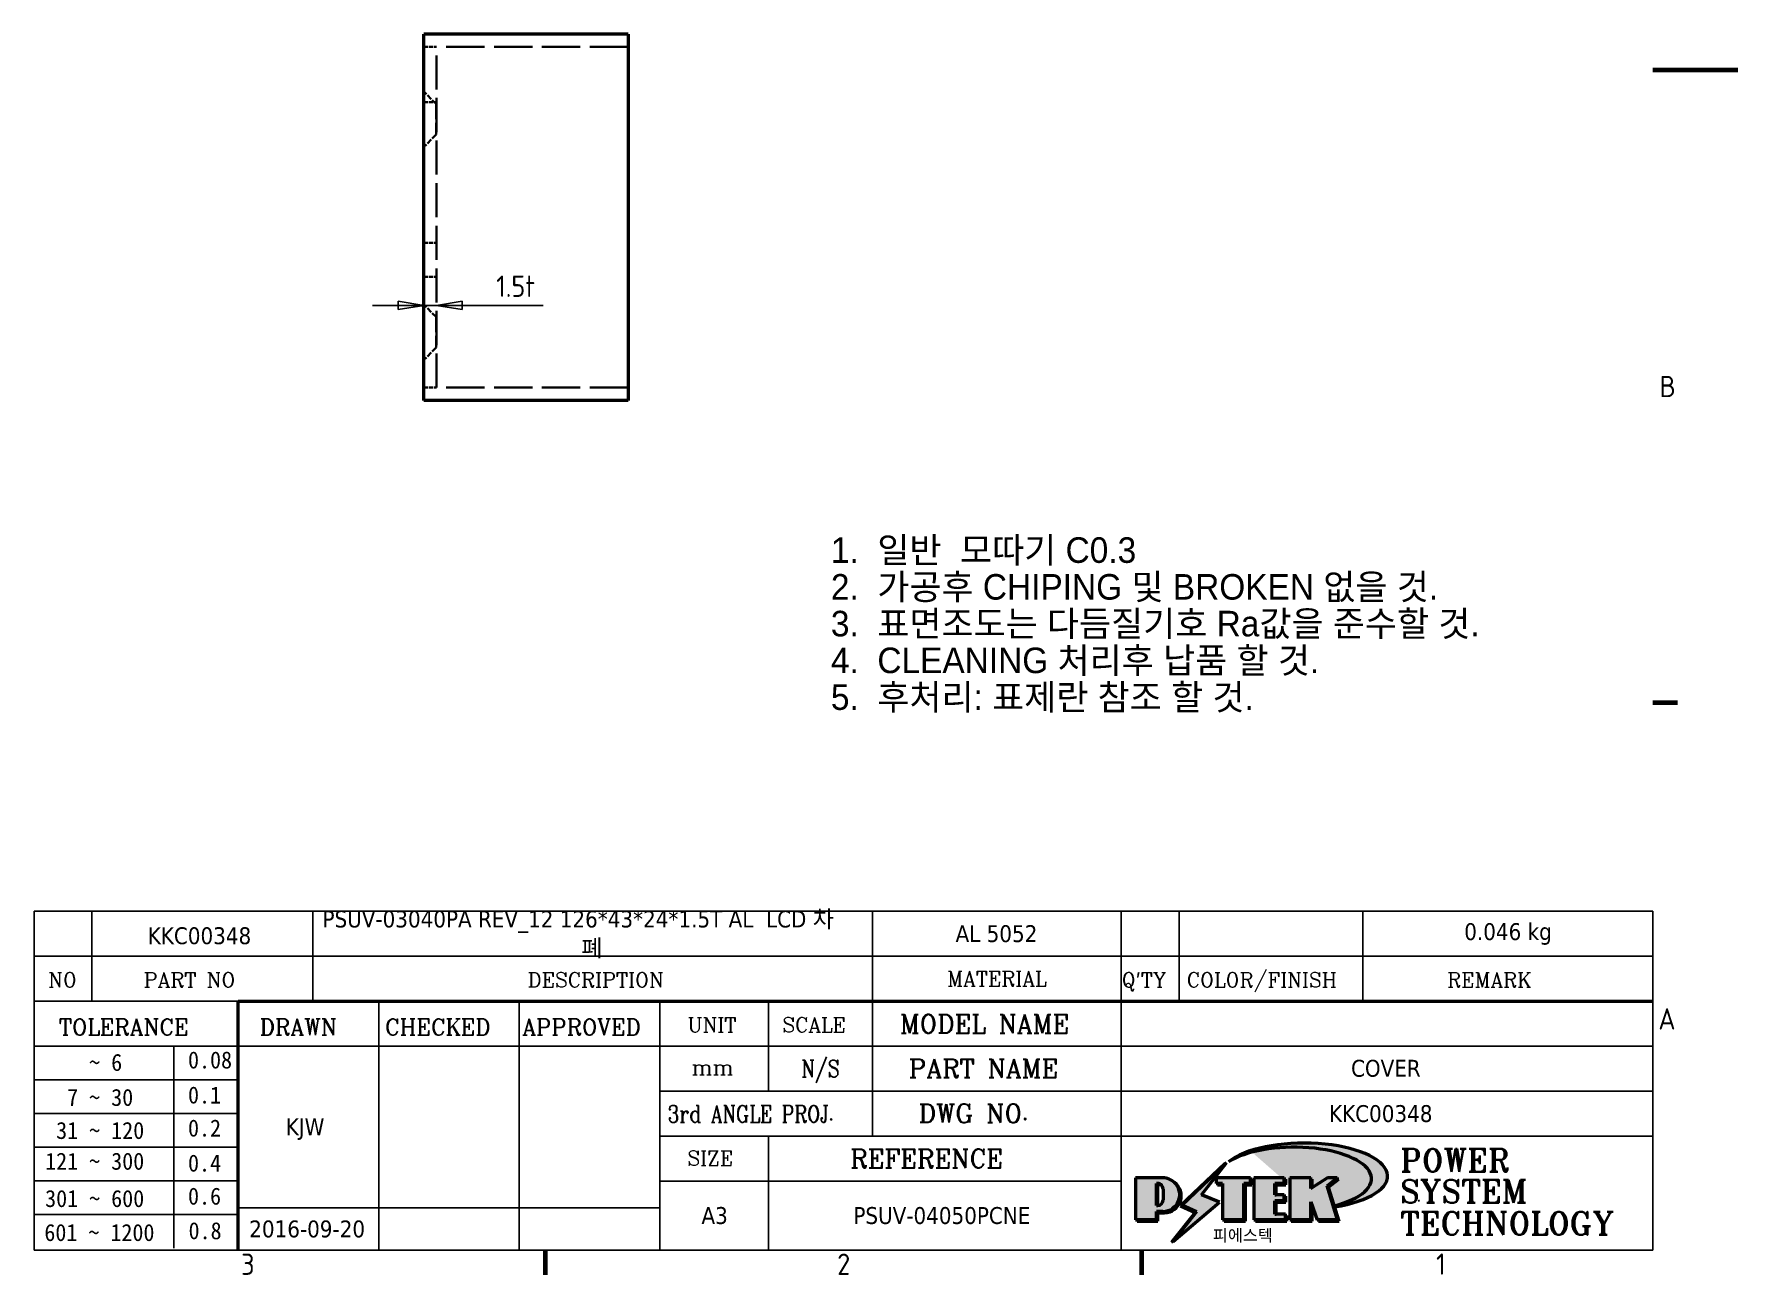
# Model space of a CAD drawing. Header units: millimetres. Extents: x 0 to 420, y 0 to 297.
# Drawn here: x 220 to 420, y 7.1 to 152.7 of the extents above; entities that cross this region are included whole.
import ezdxf
from ezdxf.enums import TextEntityAlignment as Align

# ---------------------------------------------------------------- set-up
doc = ezdxf.new("R2010")
doc.units = ezdxf.units.MM
doc.linetypes.add('DASHED', pattern=[0.2067, 0.1654, -0.0413])
doc.layers.get('0').update_dxf_attribs({"lineweight": 25})
for name, color, linetype, lineweight in [('가려진 것(ISO)', 5, 'DASHED', 35), ('가시적인 것(ISO)', 7, 'Continuous', 50), ('경계(ISO)', 7, 'Continuous', 70), ('기호(ISO)', 7, 'Continuous', 25), ('제목(ISO)', 5, 'Continuous', 50), ('치수(ISO)', 7, 'Continuous', 25), ('해치(ISO)', 1, 'Continuous', 18)]:
    doc.layers.add(name, color=color, linetype=linetype, lineweight=lineweight)
doc.styles.add('HAN_291', font='')
doc.styles.add('HAN_370', font='', dxfattribs={"width": 2})
doc.styles.add('ISO Proportional', font='arial.ttf')
doc.styles.add('ISO ProportionalPSTEK', font='isocp.shx')
doc.styles.add('RC_284', font='ROMANC.shx')
doc.styles.add('RC_287', font='ROMANC.shx')
doc.styles.add('RC_292', font='ROMANC.shx')
doc.styles.add('ROMANT_294', font='romant.shx')
doc.styles.add('텍스트 스타일333', font='ROMANC.shx', dxfattribs={"width": 0.800000011920929})
doc.styles.add('텍스트 스타일359', font='tahoma.ttf')
doc.styles.get('HAN_291').set_extended_font_data('GulimChe')
doc.styles.get('HAN_370').set_extended_font_data('GulimChe')
doc.dimstyles.new('PSTEK', dxfattribs={"dimtxt": 2.5, "dimasz": 3, "dimexe": 1, "dimexo": 1, "dimgap": 1, "dimtad": 1, "dimrnd": 1e-08, "dimdsep": 46, "dimtxsty": 'ISO ProportionalPSTEK', "dimblk": 'Filled-1', "dimcen": 0.09, "dimdle": 10, "dimclrd": 3, "dimclre": 3, "dimclrt": 1, "dimadec": 1, "dimazin": 2, "dimtfac": 1, "dimtdec": 3, "dimtmove": 0, "dimatfit": 3, "dimfxl": 0, "dimtolj": 1, "dimlwd": -1, "dimlwe": -1, "dimarcsym": 0})

# ---------------------------------------------------------------- blocks, each defined once
blk = doc.blocks.new('경계 Default Border')
at = {"layer": '경계(ISO)'}
for p, q in [((410, 74.25000190734863), (412.9000091552734, 74.25000190734863)), ((280, 10), (280, 7.099999785423279)), ((350, 10), (350, 7.099999785423279))]:
    blk.add_line(p, q, dxfattribs=at)
at = {"layer": '경계(ISO)', "flags": 128}
blk.add_lwpolyline([(420, 148.5000038146973), (410, 148.5000038146973)], dxfattribs=at)
at = {"layer": '경계(ISO)', "color": 1, "char_height": 2.5, "attachment_point": 7, "style": 'ISO ProportionalPSTEK'}
for s, insert in [('B', (410.7985584424105, 110.1011620978825)), ('A', (410.6620006707217, 35.86904052447062)), ('3', (244.3071163449251, 7.076162097882479)), ('2', (314.2731162578849, 7.076162097882479)), ('1', (384.5717217553045, 7.1))]:
    blk.add_mtext(s, dxfattribs=dict(at, insert=insert))
blk = doc.blocks.new('제목 블록 PSTEK')
for color, points in [(5, [(321.6183518841322, 17.4193704504104), (319.5281351041078, 18.24969419629727), (322.4505835294948, 22.02344462252142), (317.2195697678507, 17.0593801673321), (318.9235935156908, 16.2694494742633), (316.1741874603099, 12.79820726128571)]), (252, [(317.2195697678507, 17.0593801673321), (322.0326348870767, 21.62682475217465), (322.2781991042243, 21.94392121864296), (317.0471853425802, 16.97985676345368), (318.7512090904202, 16.1899260703855), (316.0018030350395, 12.71868385740789), (316.3356552234328, 13.00206718743325), (318.9235935156908, 16.2694494742633)]), (1, [(324.4839107253602, 19.60711530335299), (325.2419748254881, 19.60711530335299), (325.2419748254881, 20.25857663940324), (321.2266040451076, 20.25857663940324), (321.2266040451076, 19.60711530335299), (321.9846681452406, 19.60711530335299), (321.9846681452406, 15.3430047401139), (324.4839107253602, 15.3430047401139)]), (252, [(324.6615819988275, 19.45905590879572), (325.4196460989604, 19.45905590879572), (325.4196460989604, 20.11051724484596), (325.2419748254881, 20.11051724484596), (325.2419748254881, 19.60711530335299), (324.4839107253602, 19.60711530335299), (324.4839107253602, 15.3430047401139), (322.1623394187076, 15.3430047401139), (322.1623394187076, 15.19494534555726), (324.6615819988275, 15.19494534555726)]), (1, [(329.2277337269622, 20.25857663940324), (325.65654113025, 20.25857663940324), (325.65654113025, 15.3430047401139), (329.3580259941756, 15.3430047401139), (329.3580259941756, 15.9944660761648), (328.1137701654877, 15.9944660761648), (328.1137701654877, 17.56360607323003), (329.2277337269622, 17.56360607323003), (329.2277337269622, 18.25543873810179), (328.1137701654877, 18.25543873810179), (328.1137701654877, 19.60711530335299), (329.2277337269622, 19.60711530335299)]), (252, [(328.2914414389548, 19.45905590879572), (329.4054050004294, 19.45905590879572), (329.4054050004294, 20.11051724484596), (329.2277337269622, 20.11051724484596), (329.2277337269622, 19.60711530335299), (328.1137701654877, 19.60711530335299), (328.1137701654877, 18.25543873810179), (328.2914414389548, 18.25543873810179)]), (1, [(332.3312149849806, 20.25857663940324), (329.8592894925411, 20.25857663940324), (329.8592894925411, 15.3430047401139), (332.3312149849806, 15.3430047401139), (332.3312149849806, 17.4318630164523), (333.0701931098801, 15.3430047401139), (335.4855464857051, 15.3430047401139), (334.2514536401189, 19.30614745124769), (335.4379594596742, 20.25857663940324), (334.3071782107978, 20.25857663940324), (332.3312149849806, 18.99741471888304)]), (252, [(332.5088862584528, 20.1105172448466), (332.3312149849806, 20.1105172448466), (332.3312149849806, 18.99741471888368), (332.5088862584528, 19.11081371413894)]), (252, [(335.6156307331414, 20.11051724484596), (335.2535118015555, 20.11051724484596), (334.2514536401189, 19.30614745124769), (335.4855464857051, 15.3430047401139), (333.1954852176545, 15.3430047401139), (333.2478643833523, 15.19494534555726), (335.6632177591723, 15.19494534555726), (334.4291249135862, 19.15808805669106)]), (252, [(321.9846681452406, 19.60711530335299), (321.4042753185749, 19.60711530335299), (321.4042753185749, 19.45905590879572), (321.9846681452406, 19.45905590879572)]), (252, [(328.2914414389548, 17.41554667867274), (329.4054050004294, 17.41554667867274), (329.4054050004294, 18.10737934354514), (329.2277337269622, 18.10737934354514), (329.2277337269622, 17.56360607323003), (328.1137701654877, 17.56360607323003), (328.1137701654877, 15.9944660761648), (328.2914414389548, 15.9944660761648)]), (252, [(332.5088862584528, 16.92964231796647), (332.3312149849806, 17.43186301645164), (332.3312149849806, 15.3430047401139), (330.0369607660135, 15.3430047401139), (330.0369607660135, 15.19494534555726), (332.5088862584528, 15.19494534555726)]), (252, [(329.5356972676428, 15.8464066816075), (329.3580259941756, 15.8464066816075), (329.3580259941756, 15.3430047401139), (325.8342124037171, 15.3430047401139), (325.8342124037171, 15.19494534555726), (329.5356972676428, 15.19494534555726)])]:
    blk.add_hatch(color=color).paths.add_polyline_path(points)
h = blk.add_hatch(color=1)
edge = h.paths.add_edge_path(flags=0)
edge.add_line((314.2242174273352, 19.60711530335299), (314.2242174273352, 17.00126995915134))
edge.add_line((314.2242174273352, 17.00126995915134), (314.3485873187598, 17.00126995915134))
edge.add_arc((314.3485873187598, 17.6527312952023), 0.6514613360509371, 270, 360)
edge.add_line((315.0000486548106, 17.6527312952023), (315.0000486548106, 18.95565396730211))
edge.add_arc((314.3485873187598, 18.95565396730212), 0.6514613360508712, 0, 90)
edge.add_line((314.3485873187598, 19.60711530335299), (314.2242174273352, 19.60711530335299))
edge = h.paths.add_edge_path()
edge.add_arc((314.9847713324306, 18.28938669179658), 1.969189947606664, 269.9999999999959, 450)
edge.add_line((314.9847713324306, 20.25857663940318), (311.7664314776902, 20.25857663940324))
edge.add_line((311.7664314776902, 20.25857663940324), (311.7664314776902, 15.3430047401139))
edge.add_line((311.7664314776902, 15.3430047401139), (314.2242174273352, 15.3430047401139))
edge.add_line((314.2242174273352, 15.3430047401139), (314.2242174273352, 16.32019674418991))
edge.add_line((314.2242174273352, 16.32019674418991), (314.9847713324307, 16.32019674418991))
h = blk.add_hatch(color=252)
edge = h.paths.add_edge_path()
edge.add_arc((314.9847713324309, 18.28938669179657), 1.969189947606666, 270, 406.8278729790604)
edge.add_arc((315.1624426058984, 18.1413272972396), 1.969189947606962, -90, 53.560984836317004, ccw=False)
edge.add_line((315.1624426058984, 16.17213734963263), (314.4018887008024, 16.17213734963263))
edge.add_line((314.4018887008024, 16.17213734963263), (314.4018887008024, 15.19494534555726))
edge.add_line((314.4018887008024, 15.19494534555726), (311.9441027511573, 15.19494534555726))
edge.add_line((311.9441027511573, 15.19494534555726), (311.9441027511573, 15.3430047401139))
edge.add_line((311.9441027511573, 15.3430047401139), (314.2242174273352, 15.3430047401139))
edge.add_line((314.2242174273352, 15.3430047401139), (314.2242174273352, 16.32019674418991))
edge.add_line((314.2242174273352, 16.32019674418991), (314.9847713324309, 16.32019674418991))
h = blk.add_hatch(color=252)
edge = h.paths.add_edge_path()
edge.add_line((314.4018887008024, 19.45905590879572), (314.5262585922315, 19.45905590879572))
edge.add_arc((314.5262585922314, 18.80759457274939), 0.6514613360463194, 60.4189348879147, 90.00000000000318, ccw=False)
edge.add_arc((314.3485873187602, 18.95565396730057), 0.6514613360524251, 39.96992292766206, 90.00000000009999)
edge.add_line((314.3485873187591, 19.60711530335307), (314.2242174273352, 19.60711530335298))
edge.add_line((314.2242174273352, 19.60711530335299), (314.2242174273352, 17.00126995915134))
edge.add_line((314.2242174273352, 17.00126995915134), (314.3485873187591, 17.00126995915134))
edge.add_arc((314.3485873187568, 17.652731295233), 0.6514613360816299, 270.0000000002, 274.6930825552478)
edge.add_line((314.4018887008024, 17.0034541317032), (314.4018887008024, 19.45905590879572))
at = {"layer": '해치(ISO)'}
h = blk.add_hatch(color=140, dxfattribs=at)
edge = h.paths.add_edge_path()
edge.add_ellipse((330.3660919371412, 20.15576403068321), major_axis=(9.100907360794343, 0), ratio=0.4069904968023172, start_angle=301.3098473703837, end_angle=507.7436900681698)
edge.add_ellipse((331.5340919371412, 20.4634168429492), major_axis=(-9.82350664112931, 0), ratio=0.3942600559756514, start_angle=111.51207141178469, end_angle=334.47025347086895, ccw=False)
edge.add_line((335.1363447531188, 16.8601935978785), (335.0955236905705, 16.99119398620872))
at = {"color": 180}
for p, q in [((182.475792979055, 11.79100474011392), (182.4757929790549, 51.56524660363496)), ((182.4757929790549, 51.56524660363496), (372.4757929537551, 51.56524660363496)), ((189.2651435055721, 51.56524660363496), (189.2651435055722, 41.00524660363494)), ((215.2152739891528, 41.00524660363494), (215.2152739891528, 51.56524660363496)), ((280.8758854511282, 51.56524660363496), (280.8758854511282, 41.00524660363494)), ((310.0881549537552, 51.56524660363496), (310.0881549537553, 41.00524660363494)), ((316.9044520275131, 51.56524660363496), (316.9044520275127, 41.00524660363494)), ((338.4566026226726, 51.56524660363496), (338.4566026226727, 41.00524660363494)), ((372.4757929537551, 51.56524660363496), (372.4757929537551, 11.79100474011389)), ((182.475792979055, 46.2852466036349), (372.4757929537551, 46.28524660363492)), ((182.475792979055, 41.00524660363493), (206.451475290024, 41.00524660363493)), ((222.9401812389276, 11.79100474011392), (222.9401812389276, 41.00524660363494)), ((239.4288871878316, 11.79100474011392), (239.4288871878316, 41.00524660363494)), ((255.9175931367356, 11.79100474011392), (255.9175931367356, 41.00524660363494)), ((268.6918866058747, 41.00524660363494), (268.6918866058747, 30.44524660363498)), ((280.8758854511282, 41.00524660363494), (280.8758854511282, 25.16524660363502)), ((310.088154953755, 41.00524660363494), (310.088154953755, 11.79100474011392)), ((182.475792979055, 35.72524660363497), (206.451475290024, 35.72524660363497)), ((198.8621818849491, 12.02524660363491), (198.8621818849491, 35.72524660363497)), ((206.451475290024, 35.72524660363497), (372.4757929537551, 35.72524660363497)), ((182.475792979055, 31.77524660363492), (206.451475290024, 31.77524660363492)), ((255.917593136736, 30.44524660363498), (372.4757929537552, 30.44524660363501)), ((182.475792979055, 27.82524660363487), (206.451475290024, 27.82524660363487)), ((255.9175931367359, 25.16524660363502), (372.4757929537552, 25.165246603635)), ((268.6918866058744, 25.16524660363502), (268.6918866058744, 11.79100474011392)), ((182.475792979055, 23.87524660363505), (206.451475290024, 23.87524660363505)), ((182.475792979055, 19.92524660363478), (206.451475290024, 19.92524660363478)), ((255.9175931367359, 19.88524660363481), (310.0881549537553, 19.88524660363481)), ((206.451475290024, 16.74100474011396), (255.9175931367359, 16.74100474011396)), ((182.475792979055, 15.97524660363496), (206.451475290024, 15.97524660363496)), ((182.475792979055, 11.79100474011392), (372.4757929537551, 11.79100474011389))]:
    blk.add_line(p, q, dxfattribs=at)
at = {"color": 7, "linetype": 'Continuous', "lineweight": 25}
blk.add_line((182.4771903250938, 46.27967054998719), (231.7273669611342, 46.27967054998717), dxfattribs=at)
at = {"color": 7, "lineweight": 50}
for p, q in [((206.4514752900237, 11.79100474011392), (206.4514752900237, 41.00524660363494)), ((206.451475290024, 41.00524660363494), (372.4757929537551, 41.00524660363496))]:
    blk.add_line(p, q, dxfattribs=at)
at = {"color": 7}
for p, q in [((322.4505835294948, 22.02344462252142), (317.2195697678507, 17.0593801673321)), ((319.5281351041078, 18.24969419629727), (322.4505835294948, 22.02344462252142)), ((311.7664314776902, 20.25900474011391), (311.7664314776902, 15.34300474011391)), ((314.9847713324309, 20.25857663940324), (311.7664314776902, 20.25857663940324)), ((314.9847713324309, 20.25857663940324), (311.7664314776902, 20.25857663940324)), ((311.7664314776902, 20.25857663940324), (311.7664314776902, 15.3430047401139)), ((322.2781991042243, 21.94392121864296), (317.0471853425802, 16.97985676345368)), ((317.2195697678507, 17.0593801673321), (322.0326348870767, 21.62682475217465)), ((325.2419748254881, 20.25857663940324), (321.2266040451076, 20.25857663940324)), ((321.2266040451076, 20.25857663940324), (321.2266040451076, 19.60711530335299)), ((325.2419748254881, 20.25857663940324), (321.2266040451076, 20.25857663940324)), ((321.2266040451076, 20.25857663940324), (321.2266040451076, 19.60711530335299)), ((322.0326348870767, 21.62682475217465), (322.2781991042243, 21.94392121864296)), ((325.2419748254881, 19.60711530335299), (325.2419748254881, 20.25857663940324)), ((325.2419748254881, 19.60711530335299), (325.2419748254881, 20.25857663940324)), ((325.4196460989604, 20.11051724484596), (325.2419748254881, 20.11051724484596)), ((325.2419748254881, 20.11051724484596), (325.2419748254881, 19.60711530335299)), ((325.4196460989604, 19.45905590879572), (325.4196460989604, 20.11051724484596)), ((329.2277337269622, 20.25857663940324), (325.65654113025, 20.25857663940324)), ((325.65654113025, 20.25857663940324), (325.65654113025, 15.3430047401139)), ((325.65654113025, 20.25857663940324), (325.65654113025, 15.3430047401139)), ((329.2277337269622, 20.25857663940324), (325.65654113025, 20.25857663940324)), ((329.2277337269622, 19.60711530335299), (329.2277337269622, 20.25857663940324)), ((329.2277337269622, 19.60711530335299), (329.2277337269622, 20.25857663940324)), ((329.4054050004294, 20.11051724484596), (329.2277337269622, 20.11051724484596)), ((329.2277337269622, 20.11051724484596), (329.2277337269622, 19.60711530335299)), ((329.4054050004294, 19.45905590879572), (329.4054050004294, 20.11051724484596)), ((332.3312149849806, 20.25857663940324), (329.8592894925411, 20.25857663940324)), ((329.8592894925411, 20.25857663940324), (329.8592894925411, 15.3430047401139)), ((329.8592894925411, 20.25857663940324), (329.8592894925411, 15.3430047401139)), ((332.3312149849806, 20.25857663940324), (329.8592894925411, 20.25857663940324)), ((334.3071782107978, 20.25857663940324), (332.3312149849806, 18.99741471888304)), ((332.3312149849806, 18.99741471888304), (332.3312149849806, 20.25857663940324)), ((334.3071782107978, 20.25857663940324), (332.3312149849806, 18.99741471888304)), ((332.3312149849806, 18.99741471888304), (332.3312149849806, 20.25857663940324)), ((332.5088862584528, 20.1105172448466), (332.3312149849806, 20.1105172448466)), ((332.3312149849806, 20.1105172448466), (332.3312149849806, 18.99741471888368)), ((332.5088862584528, 19.11081371413894), (332.5088862584528, 20.1105172448466)), ((334.2514536401189, 19.30614745124769), (335.4379594596742, 20.25857663940324)), ((334.2514536401189, 19.30614745124769), (335.4379594596742, 20.25857663940324)), ((335.2535118015555, 20.11051724484596), (334.2514536401189, 19.30614745124769)), ((335.4379594596742, 20.25857663940324), (334.3071782107978, 20.25857663940324)), ((335.4379594596742, 20.25857663940324), (334.3071782107978, 20.25857663940324)), ((334.4291249135862, 19.15808805669104), (335.6156307331414, 20.11051724484596)), ((335.6156307331414, 20.11051724484596), (335.2535118015555, 20.11051724484596)), ((314.2242174273352, 17.00126995915134), (314.2242174273352, 19.60711530335299)), ((314.2242174273352, 19.60711530335299), (314.3485873187591, 19.60711530335299)), ((314.3485873187591, 19.60711530335299), (314.2242174273352, 19.60711530335299)), ((314.2242174273352, 19.60711530335299), (314.2242174273352, 17.00126995915134)), ((314.2242174273352, 17.00126995915134), (314.2242174273352, 19.60711530335299)), ((314.2242174273352, 19.60711530335299), (314.3485873187591, 19.60711530335299)), ((314.4018887008024, 19.45905590879572), (314.5262585922314, 19.45905590879572)), ((314.4018887008024, 17.0034541317032), (314.4018887008024, 19.45905590879572)), ((315.0000486548106, 18.95565396730275), (315.0000486548106, 17.65273129520161)), ((315.0000486548106, 18.95565396730275), (315.0000486548106, 17.65273129520161)), ((321.6183518841322, 17.4193704504104), (319.5281351041078, 18.24969419629727)), ((321.2266040451076, 19.60711530335299), (321.9846681452406, 19.60711530335299)), ((321.2266040451076, 19.60711530335299), (321.9846681452406, 19.60711530335299)), ((321.4042753185749, 19.60711530335299), (321.4042753185749, 19.45905590879572)), ((321.9846681452406, 19.60711530335299), (321.4042753185749, 19.60711530335299)), ((321.4042753185749, 19.45905590879572), (321.9846681452406, 19.45905590879572)), ((321.9846681452406, 19.60711530335299), (321.9846681452406, 15.3430047401139)), ((321.9846681452406, 19.45905590879572), (321.9846681452406, 19.60711530335299)), ((321.9846681452406, 19.60711530335299), (321.9846681452406, 15.3430047401139)), ((324.4839107253602, 19.60711530335299), (325.2419748254881, 19.60711530335299)), ((324.4839107253602, 15.3430047401139), (324.4839107253602, 19.60711530335299)), ((325.2419748254881, 19.60711530335299), (324.4839107253602, 19.60711530335299)), ((324.4839107253602, 19.60711530335299), (324.4839107253602, 15.3430047401139)), ((324.4839107253602, 19.60711530335299), (325.2419748254881, 19.60711530335299)), ((324.4839107253602, 15.3430047401139), (324.4839107253602, 19.60711530335299)), ((324.6615819988275, 19.45905590879572), (325.4196460989604, 19.45905590879572)), ((324.6615819988275, 15.19494534555726), (324.6615819988275, 19.45905590879572)), ((328.1137701654877, 18.25543873810179), (328.1137701654877, 19.60711530335299)), ((328.1137701654877, 19.60711530335299), (329.2277337269622, 19.60711530335299)), ((329.2277337269622, 19.60711530335299), (328.1137701654877, 19.60711530335299)), ((328.1137701654877, 19.60711530335299), (328.1137701654877, 18.25543873810179)), ((328.1137701654877, 18.25543873810179), (328.1137701654877, 19.60711530335299)), ((328.1137701654877, 19.60711530335299), (329.2277337269622, 19.60711530335299)), ((329.2277337269622, 18.25543873810179), (328.1137701654877, 18.25543873810179)), ((328.1137701654877, 18.25543873810179), (328.2914414389548, 18.25543873810179)), ((329.2277337269622, 18.25543873810179), (328.1137701654877, 18.25543873810179)), ((328.2914414389548, 18.25543873810179), (328.2914414389548, 19.45905590879572)), ((328.2914414389548, 19.45905590879572), (329.4054050004294, 19.45905590879572)), ((329.2277337269622, 17.56360607323003), (329.2277337269622, 18.25543873810179)), ((329.2277337269622, 17.56360607323003), (329.2277337269622, 18.25543873810179)), ((329.4054050004294, 18.10737934354514), (329.2277337269622, 18.10737934354514)), ((329.2277337269622, 18.10737934354514), (329.2277337269622, 17.56360607323003)), ((329.4054050004294, 17.41554667867274), (329.4054050004294, 18.10737934354514)), ((332.3312149849806, 18.99741471888368), (332.5088862584528, 19.11081371413894)), ((335.4855464857051, 15.3430047401139), (334.2514536401189, 19.30614745124769)), ((334.2514536401189, 19.30614745124769), (335.4855464857051, 15.3430047401139)), ((335.4855464857051, 15.3430047401139), (334.2514536401189, 19.30614745124769)), ((335.6632177591723, 15.19494534555726), (334.4291249135862, 19.15808805669104)), ((314.3485873187591, 17.00126995915134), (314.2242174273352, 17.00126995915134)), ((314.2242174273352, 17.00126995915134), (314.3485873187591, 17.00126995915134)), ((314.3485873187591, 17.00126995915134), (314.2242174273352, 17.00126995915134)), ((314.2242174273352, 16.32019674418991), (314.9847713324309, 16.32019674418991)), ((314.2242174273352, 15.3430047401139), (314.2242174273352, 16.32019674418991)), ((314.9847713324309, 16.32019674418991), (314.2242174273352, 16.32019674418991)), ((314.2242174273352, 16.32019674418991), (314.2242174273352, 15.3430047401139)), ((314.2242174273352, 16.32019674418991), (314.9847713324309, 16.32019674418991)), ((314.2242174273352, 15.3430047401139), (314.2242174273352, 16.32019674418991)), ((314.4018887008024, 16.17213734963263), (315.162442605898, 16.17213734963263)), ((314.4018887008024, 15.19494534555726), (314.4018887008024, 16.17213734963263)), ((318.7512090904202, 16.1899260703855), (316.0018030350395, 12.71868385740789)), ((316.1741874603099, 12.79820726128571), (321.6183518841322, 17.4193704504104)), ((318.9235935156908, 16.2694494742633), (316.1741874603099, 12.79820726128571)), ((316.3356552234328, 13.00206718743325), (318.9235935156908, 16.2694494742633)), ((317.0471853425802, 16.97985676345368), (318.7512090904202, 16.1899260703855)), ((318.9235935156908, 16.2694494742633), (317.2195697678507, 17.0593801673321)), ((317.2195697678507, 17.0593801673321), (318.9235935156908, 16.2694494742633)), ((328.1137701654877, 17.56360607323003), (329.2277337269622, 17.56360607323003)), ((328.1137701654877, 15.9944660761648), (328.1137701654877, 17.56360607323003)), ((329.2277337269622, 17.56360607323003), (328.1137701654877, 17.56360607323003)), ((328.1137701654877, 17.56360607323003), (328.1137701654877, 15.9944660761648)), ((328.1137701654877, 17.56360607323003), (329.2277337269622, 17.56360607323003)), ((328.1137701654877, 15.9944660761648), (328.1137701654877, 17.56360607323003)), ((328.2914414389548, 15.9944660761648), (328.2914414389548, 17.41554667867274)), ((328.2914414389548, 17.41554667867274), (329.4054050004294, 17.41554667867274)), ((332.3312149849806, 17.4318630164523), (333.0701931098801, 15.3430047401139)), ((332.3312149849806, 15.3430047401139), (332.3312149849806, 17.4318630164523)), ((332.5088862584528, 16.92964231796647), (332.3312149849806, 17.43186301645164)), ((332.3312149849806, 17.43186301645164), (332.3312149849806, 15.3430047401139)), ((332.3312149849806, 17.4318630164523), (333.0701931098801, 15.3430047401139)), ((332.3312149849806, 15.3430047401139), (332.3312149849806, 17.4318630164523)), ((332.5088862584528, 15.19494534555726), (332.5088862584528, 16.92964231796647)), ((345.0447381189468, 17.50375595811051), (344.9867755289346, 17.689895936919)), ((311.7664314776902, 15.3430047401139), (314.2242174273352, 15.3430047401139)), ((311.7664314776902, 15.3430047401139), (314.2242174273352, 15.3430047401139)), ((314.2242174273352, 15.3430047401139), (311.9441027511573, 15.3430047401139)), ((311.9441027511573, 15.3430047401139), (311.9441027511573, 15.19494534555726)), ((311.9441027511573, 15.19494534555726), (314.4018887008024, 15.19494534555726)), ((321.9846681452406, 15.3430047401139), (324.4839107253602, 15.3430047401139)), ((321.9846681452406, 15.3430047401139), (324.4839107253602, 15.3430047401139)), ((324.4839107253602, 15.3430047401139), (322.1623394187076, 15.3430047401139)), ((322.1623394187076, 15.3430047401139), (322.1623394187076, 15.19494534555726)), ((322.1623394187076, 15.19494534555726), (324.6615819988275, 15.19494534555726)), ((325.65654113025, 15.3430047401139), (329.3580259941756, 15.3430047401139)), ((325.65654113025, 15.3430047401139), (329.3580259941756, 15.3430047401139)), ((329.3580259941756, 15.3430047401139), (325.8342124037171, 15.3430047401139)), ((325.8342124037171, 15.3430047401139), (325.8342124037171, 15.19494534555726)), ((325.8342124037171, 15.19494534555726), (329.5356972676428, 15.19494534555726)), ((329.3580259941756, 15.9944660761648), (328.1137701654877, 15.9944660761648)), ((328.1137701654877, 15.9944660761648), (328.2914414389548, 15.9944660761648)), ((329.3580259941756, 15.9944660761648), (328.1137701654877, 15.9944660761648)), ((329.3580259941756, 15.3430047401139), (329.3580259941756, 15.9944660761648)), ((329.3580259941756, 15.3430047401139), (329.3580259941756, 15.9944660761648)), ((329.5356972676428, 15.8464066816075), (329.3580259941756, 15.8464066816075)), ((329.3580259941756, 15.8464066816075), (329.3580259941756, 15.3430047401139)), ((329.5356972676428, 15.19494534555726), (329.5356972676428, 15.8464066816075)), ((329.8592894925411, 15.3430047401139), (332.3312149849806, 15.3430047401139)), ((329.8592894925411, 15.3430047401139), (332.3312149849806, 15.3430047401139)), ((332.3312149849806, 15.3430047401139), (330.0369607660135, 15.3430047401139)), ((330.0369607660135, 15.3430047401139), (330.0369607660135, 15.19494534555726)), ((330.0369607660135, 15.19494534555726), (332.5088862584528, 15.19494534555726)), ((333.0701931098801, 15.3430047401139), (335.4855464857051, 15.3430047401139)), ((333.0701931098801, 15.3430047401139), (335.4855464857051, 15.3430047401139)), ((335.4855464857051, 15.3430047401139), (333.1954852176545, 15.3430047401139)), ((333.1954852176545, 15.3430047401139), (333.2478643833523, 15.19494534555726)), ((333.2478643833523, 15.19494534555726), (335.6632177591723, 15.19494534555726)), ((316.0018030350395, 12.71868385740789), (316.3356552234328, 13.00206718743325))]:
    blk.add_line(p, q, dxfattribs=at)
at = {"color": 5}
for p, q in [((322.4505835294948, 22.02344462252142), (317.2195697678507, 17.0593801673321)), ((319.5281351041078, 18.24969419629727), (322.4505835294948, 22.02344462252142)), ((321.6183518841322, 17.4193704504104), (319.5281351041078, 18.24969419629727)), ((316.1741874603099, 12.79820726128571), (321.6183518841322, 17.4193704504104)), ((318.9235935156908, 16.2694494742633), (316.1741874603099, 12.79820726128571)), ((317.2195697678507, 17.0593801673321), (318.9235935156908, 16.2694494742633))]:
    blk.add_line(p, q, dxfattribs=at)
at = {"color": 1}
for p, q in [((314.9847713324309, 20.25857663940324), (311.7664314776902, 20.25857663940324)), ((311.7664314776902, 20.25857663940324), (311.7664314776902, 15.3430047401139)), ((325.2419748254881, 20.25857663940324), (321.2266040451076, 20.25857663940324)), ((321.2266040451076, 20.25857663940324), (321.2266040451076, 19.60711530335299)), ((325.2419748254881, 19.60711530335299), (325.2419748254881, 20.25857663940324)), ((329.2277337269622, 20.25857663940324), (325.65654113025, 20.25857663940324)), ((325.65654113025, 20.25857663940324), (325.65654113025, 15.3430047401139)), ((329.2277337269622, 19.60711530335299), (329.2277337269622, 20.25857663940324)), ((332.3312149849806, 20.25857663940324), (329.8592894925411, 20.25857663940324)), ((329.8592894925411, 20.25857663940324), (329.8592894925411, 15.3430047401139)), ((334.3071782107978, 20.25857663940324), (332.3312149849806, 18.99741471888304)), ((332.3312149849806, 18.99741471888304), (332.3312149849806, 20.25857663940324)), ((334.2514536401189, 19.30614745124769), (335.4379594596742, 20.25857663940324)), ((335.4379594596742, 20.25857663940324), (334.3071782107978, 20.25857663940324)), ((314.2242174273352, 17.00126995915134), (314.2242174273352, 19.60711530335299)), ((314.2242174273352, 19.60711530335299), (314.3485873187591, 19.60711530335299)), ((315.0000486548106, 18.95565396730275), (315.0000486548106, 17.65273129520161)), ((321.2266040451076, 19.60711530335299), (321.9846681452406, 19.60711530335299)), ((321.9846681452406, 19.60711530335299), (321.9846681452406, 15.3430047401139)), ((324.4839107253602, 19.60711530335299), (325.2419748254881, 19.60711530335299)), ((324.4839107253602, 15.3430047401139), (324.4839107253602, 19.60711530335299)), ((328.1137701654877, 18.25543873810179), (328.1137701654877, 19.60711530335299)), ((328.1137701654877, 19.60711530335299), (329.2277337269622, 19.60711530335299)), ((329.2277337269622, 18.25543873810179), (328.1137701654877, 18.25543873810179)), ((329.2277337269622, 17.56360607323003), (329.2277337269622, 18.25543873810179)), ((335.4855464857051, 15.3430047401139), (334.2514536401189, 19.30614745124769)), ((314.3485873187591, 17.00126995915134), (314.2242174273352, 17.00126995915134)), ((314.2242174273352, 16.32019674418991), (314.9847713324309, 16.32019674418991)), ((314.2242174273352, 15.3430047401139), (314.2242174273352, 16.32019674418991)), ((328.1137701654877, 17.56360607323003), (329.2277337269622, 17.56360607323003)), ((328.1137701654877, 15.9944660761648), (328.1137701654877, 17.56360607323003)), ((332.3312149849806, 17.4318630164523), (333.0701931098801, 15.3430047401139)), ((332.3312149849806, 15.3430047401139), (332.3312149849806, 17.4318630164523)), ((311.7664314776902, 15.3430047401139), (314.2242174273352, 15.3430047401139)), ((321.9846681452406, 15.3430047401139), (324.4839107253602, 15.3430047401139)), ((325.65654113025, 15.3430047401139), (329.3580259941756, 15.3430047401139)), ((329.3580259941756, 15.9944660761648), (328.1137701654877, 15.9944660761648)), ((329.3580259941756, 15.3430047401139), (329.3580259941756, 15.9944660761648)), ((329.8592894925411, 15.3430047401139), (332.3312149849806, 15.3430047401139)), ((333.0701931098801, 15.3430047401139), (335.4855464857051, 15.3430047401139))]:
    blk.add_line(p, q, dxfattribs=at)
at = {"color": 7}
for centre, radius, start, end in [((314.9847713324309, 18.28938669179658), 1.969189947606665, 270, 90), ((314.9847713324309, 18.28938669179658), 1.969189947606665, 270, 90), ((314.3485873187598, 18.95565396730211), 0.6514613360508712, 0, 90), ((314.3485873187602, 18.95565396730057), 0.6514613360524251, 39.96992292766117, 90), ((314.3485873187598, 18.95565396730212), 0.6514613360508712, 0, 90), ((314.5262585922314, 18.80759457274939), 0.6514613360463193, 60.41893488791137, 90), ((314.9847713324307, 18.2893866917965), 1.969189947606594, 270, 46.82787297909833), ((315.1624426058984, 18.1413272972396), 1.969189947606961, 270, 53.56098483636067), ((314.3485873187597, 17.65273129520228), 0.6514613360509381, 270, 0), ((314.3485873187598, 17.6527312952023), 0.6514613360509381, 270, 0), ((314.3485873187568, 17.652731295233), 0.6514613360816299, 270, 274.6930825552478)]:
    blk.add_arc(centre, radius, start, end, dxfattribs=at)
at = {"color": 1}
for centre, radius, start, end in [((314.9847713324309, 18.28938669179657), 1.969189947606665, 270, 90), ((314.3485873187598, 18.95565396730211), 0.6514613360508712, 0, 90), ((314.3485873187598, 17.6527312952023), 0.6514613360509381, 270, 0)]:
    blk.add_arc(centre, radius, start, end, dxfattribs=at)
at = {"layer": '제목(ISO)'}
for p, q in [((322.4505835294948, 22.02344462252142), (317.2195697678507, 17.0593801673321)), ((319.5281351041078, 18.24969419629727), (322.4505835294948, 22.02344462252142)), ((314.9847713324306, 20.25857663940324), (311.7664314776902, 20.25857663940324)), ((311.7664314776902, 20.25857663940324), (311.7664314776902, 15.3430047401139)), ((322.2781991042243, 21.94392121864296), (317.0471853425802, 16.97985676345368)), ((317.2195697678507, 17.0593801673321), (322.0326348870767, 21.62682475217465)), ((325.2419748254881, 20.25857663940324), (321.2266040451076, 20.25857663940324)), ((321.2266040451076, 20.25857663940324), (321.2266040451076, 19.60711530335299)), ((322.0326348870767, 21.62682475217465), (322.2781991042243, 21.94392121864296)), ((325.2419748254881, 19.60711530335299), (325.2419748254881, 20.25857663940324)), ((325.4196460989604, 20.11051724484596), (325.2419748254881, 20.11051724484596)), ((325.2419748254881, 20.11051724484596), (325.2419748254881, 19.60711530335299)), ((325.4196460989604, 19.45905590879572), (325.4196460989604, 20.11051724484596)), ((329.2277337269622, 20.25857663940324), (325.65654113025, 20.25857663940324)), ((325.65654113025, 20.25857663940324), (325.65654113025, 15.3430047401139)), ((329.2277337269622, 19.60711530335299), (329.2277337269622, 20.25857663940324)), ((329.4054050004294, 20.11051724484596), (329.2277337269622, 20.11051724484596)), ((329.2277337269622, 20.11051724484596), (329.2277337269622, 19.60711530335299)), ((329.4054050004294, 19.45905590879572), (329.4054050004294, 20.11051724484596)), ((332.3312149849806, 20.25857663940324), (329.8592894925411, 20.25857663940324)), ((329.8592894925411, 20.25857663940324), (329.8592894925411, 15.3430047401139)), ((334.3071782107978, 20.25857663940324), (332.3312149849806, 18.99741471888304)), ((332.3312149849806, 18.99741471888304), (332.3312149849806, 20.25857663940324)), ((332.5088862584528, 20.1105172448466), (332.3312149849806, 20.1105172448466)), ((332.3312149849806, 20.1105172448466), (332.3312149849806, 18.99741471888368)), ((332.5088862584528, 19.11081371413894), (332.5088862584528, 20.1105172448466)), ((334.2514536401189, 19.30614745124769), (335.4379594596742, 20.25857663940324)), ((335.2535118015555, 20.11051724484596), (334.2514536401189, 19.30614745124769)), ((335.4379594596742, 20.25857663940324), (334.3071782107978, 20.25857663940324)), ((334.4291249135862, 19.15808805669106), (335.6156307331414, 20.11051724484596)), ((335.6156307331414, 20.11051724484596), (335.2535118015555, 20.11051724484596)), ((314.2242174273352, 17.00126995915134), (314.2242174273352, 19.60711530335299)), ((314.2242174273352, 19.60711530335299), (314.3485873187598, 19.60711530335299)), ((314.3485873187591, 19.60711530335299), (314.2242174273352, 19.60711530335299)), ((314.2242174273352, 19.60711530335299), (314.2242174273352, 17.00126995915134)), ((314.4018887008024, 19.45905590879572), (314.5262585922314, 19.45905590879572)), ((314.4018887008024, 17.0034541317032), (314.4018887008024, 19.45905590879572)), ((315.0000486548106, 18.95565396730211), (315.0000486548106, 17.6527312952023)), ((321.6183518841322, 17.4193704504104), (319.5281351041078, 18.24969419629727)), ((321.2266040451076, 19.60711530335299), (321.9846681452406, 19.60711530335299)), ((321.9846681452406, 19.60711530335299), (321.4042753185749, 19.60711530335299)), ((321.4042753185749, 19.60711530335299), (321.4042753185749, 19.45905590879572)), ((321.4042753185749, 19.45905590879572), (321.9846681452406, 19.45905590879572)), ((321.9846681452406, 19.60711530335299), (321.9846681452406, 15.3430047401139)), ((321.9846681452406, 19.45905590879572), (321.9846681452406, 19.60711530335299)), ((324.4839107253602, 19.60711530335299), (325.2419748254881, 19.60711530335299)), ((324.4839107253602, 15.3430047401139), (324.4839107253602, 19.60711530335299)), ((325.2419748254881, 19.60711530335299), (324.4839107253602, 19.60711530335299)), ((324.4839107253602, 19.60711530335299), (324.4839107253602, 15.3430047401139)), ((324.6615819988275, 19.45905590879572), (325.4196460989604, 19.45905590879572)), ((324.6615819988275, 15.19494534555726), (324.6615819988275, 19.45905590879572)), ((328.1137701654877, 18.25543873810179), (328.1137701654877, 19.60711530335299)), ((328.1137701654877, 19.60711530335299), (329.2277337269622, 19.60711530335299)), ((329.2277337269622, 19.60711530335299), (328.1137701654877, 19.60711530335299)), ((328.1137701654877, 19.60711530335299), (328.1137701654877, 18.25543873810179)), ((329.2277337269622, 18.25543873810179), (328.1137701654877, 18.25543873810179)), ((328.1137701654877, 18.25543873810179), (328.2914414389548, 18.25543873810179)), ((328.2914414389548, 19.45905590879572), (329.4054050004294, 19.45905590879572)), ((328.2914414389548, 18.25543873810179), (328.2914414389548, 19.45905590879572)), ((329.2277337269622, 17.56360607323003), (329.2277337269622, 18.25543873810179)), ((329.4054050004294, 18.10737934354514), (329.2277337269622, 18.10737934354514)), ((329.2277337269622, 18.10737934354514), (329.2277337269622, 17.56360607323003)), ((329.4054050004294, 17.41554667867274), (329.4054050004294, 18.10737934354514)), ((332.3312149849806, 18.99741471888368), (332.5088862584528, 19.11081371413894)), ((335.4855464857051, 15.3430047401139), (334.2514536401189, 19.30614745124769)), ((334.2514536401189, 19.30614745124769), (335.4855464857051, 15.3430047401139)), ((335.6632177591723, 15.19494534555726), (334.4291249135862, 19.15808805669106)), ((314.3485873187598, 17.00126995915134), (314.2242174273352, 17.00126995915134)), ((314.2242174273352, 17.00126995915134), (314.3485873187591, 17.00126995915134)), ((314.2242174273352, 15.3430047401139), (314.2242174273352, 16.32019674418991)), ((314.2242174273352, 16.32019674418991), (314.9847713324307, 16.32019674418991)), ((314.9847713324309, 16.32019674418991), (314.2242174273352, 16.32019674418991)), ((314.2242174273352, 16.32019674418991), (314.2242174273352, 15.3430047401139)), ((314.4018887008024, 15.19494534555726), (314.4018887008024, 16.17213734963263)), ((314.4018887008024, 16.17213734963263), (315.1624426058984, 16.17213734963263)), ((318.7512090904202, 16.1899260703855), (316.0018030350395, 12.71868385740789)), ((316.1741874603099, 12.79820726128571), (321.6183518841322, 17.4193704504104)), ((318.9235935156908, 16.2694494742633), (316.1741874603099, 12.79820726128571)), ((316.3356552234328, 13.00206718743325), (318.9235935156908, 16.2694494742633)), ((317.0471853425802, 16.97985676345368), (318.7512090904202, 16.1899260703855)), ((317.2195697678507, 17.0593801673321), (318.9235935156908, 16.2694494742633)), ((318.9235935156908, 16.2694494742633), (317.2195697678507, 17.0593801673321)), ((328.1137701654877, 15.9944660761648), (328.1137701654877, 17.56360607323003)), ((328.1137701654877, 17.56360607323003), (329.2277337269622, 17.56360607323003)), ((329.2277337269622, 17.56360607323003), (328.1137701654877, 17.56360607323003)), ((328.1137701654877, 17.56360607323003), (328.1137701654877, 15.9944660761648)), ((328.2914414389548, 17.41554667867274), (329.4054050004294, 17.41554667867274)), ((328.2914414389548, 15.9944660761648), (328.2914414389548, 17.41554667867274)), ((332.3312149849806, 15.3430047401139), (332.3312149849806, 17.4318630164523)), ((332.3312149849806, 17.4318630164523), (333.0701931098801, 15.3430047401139)), ((332.5088862584528, 16.92964231796647), (332.3312149849806, 17.43186301645164)), ((332.3312149849806, 17.43186301645164), (332.3312149849806, 15.3430047401139)), ((332.5088862584528, 15.19494534555726), (332.5088862584528, 16.92964231796647)), ((311.7664314776902, 15.3430047401139), (314.2242174273352, 15.3430047401139)), ((314.2242174273352, 15.3430047401139), (311.9441027511573, 15.3430047401139)), ((311.9441027511573, 15.3430047401139), (311.9441027511573, 15.19494534555726)), ((311.9441027511573, 15.19494534555726), (314.4018887008024, 15.19494534555726)), ((321.9846681452406, 15.3430047401139), (324.4839107253602, 15.3430047401139)), ((324.4839107253602, 15.3430047401139), (322.1623394187076, 15.3430047401139)), ((322.1623394187076, 15.3430047401139), (322.1623394187076, 15.19494534555726)), ((322.1623394187076, 15.19494534555726), (324.6615819988275, 15.19494534555726)), ((325.65654113025, 15.3430047401139), (329.3580259941756, 15.3430047401139)), ((329.3580259941756, 15.3430047401139), (325.8342124037171, 15.3430047401139)), ((325.8342124037171, 15.3430047401139), (325.8342124037171, 15.19494534555726)), ((325.8342124037171, 15.19494534555726), (329.5356972676428, 15.19494534555726)), ((329.3580259941756, 15.9944660761648), (328.1137701654877, 15.9944660761648)), ((328.1137701654877, 15.9944660761648), (328.2914414389548, 15.9944660761648)), ((329.3580259941756, 15.3430047401139), (329.3580259941756, 15.9944660761648)), ((329.5356972676428, 15.8464066816075), (329.3580259941756, 15.8464066816075)), ((329.3580259941756, 15.8464066816075), (329.3580259941756, 15.3430047401139)), ((329.5356972676428, 15.19494534555726), (329.5356972676428, 15.8464066816075)), ((329.8592894925411, 15.3430047401139), (332.3312149849806, 15.3430047401139)), ((332.3312149849806, 15.3430047401139), (330.0369607660135, 15.3430047401139)), ((330.0369607660135, 15.3430047401139), (330.0369607660135, 15.19494534555726)), ((330.0369607660135, 15.19494534555726), (332.5088862584528, 15.19494534555726)), ((333.0701931098801, 15.3430047401139), (335.4855464857051, 15.3430047401139)), ((335.4855464857051, 15.3430047401139), (333.1954852176545, 15.3430047401139)), ((333.1954852176545, 15.3430047401139), (333.2478643833523, 15.19494534555726)), ((333.2478643833523, 15.19494534555726), (335.6632177591723, 15.19494534555726)), ((316.0018030350395, 12.71868385740789), (316.3356552234328, 13.00206718743325))]:
    blk.add_line(p, q, dxfattribs=at)
at = {"layer": '제목(ISO)', "color": 4}
blk.add_line((335.1363447531188, 16.8601935978785), (335.0955236905705, 16.99119398620872), dxfattribs=at)
at = {"layer": '제목(ISO)'}
for centre, radius, start, end in [((314.9847713324306, 18.28938669179658), 1.969189947606664, 46.82787297909431, 90), ((314.3485873187598, 18.95565396730212), 0.6514613360508712, 0, 90), ((314.3485873187602, 18.95565396730057), 0.6514613360524251, 39.96992292766117, 90), ((314.5262585922314, 18.80759457274939), 0.6514613360463193, 60.41893488791137, 90), ((314.9847713324307, 18.2893866917965), 1.969189947606594, 270, 46.82787297909833), ((314.9847713324309, 18.28938669179657), 1.969189947606666, 270, 46.8278729790603), ((315.1624426058984, 18.1413272972396), 1.969189947606962, 270, 53.56098483631701), ((314.3485873187598, 17.6527312952023), 0.6514613360509371, 270, 0), ((314.3485873187568, 17.652731295233), 0.6514613360816299, 270, 274.6930825552478)]:
    blk.add_arc(centre, radius, start, end, dxfattribs=at)
at = {"layer": '제목(ISO)', "color": 4}
for centre, major_axis, ratio, start_param, end_param in [((331.5340919371412, 20.4634168429492), (9.82350664112931, 0), 0.3942600559756514, 5.087845455444478, 8.97919982663645), ((330.3660919371412, 20.15576403068321), (9.100907360794343, 0), 0.4069904968023172, 5.258848905294775, 8.861799147915196)]:
    blk.add_ellipse(centre, major_axis=major_axis, ratio=ratio, start_param=start_param, end_param=end_param, dxfattribs=at)
at = {"color": 7}
for s, height, style, p in [('NO', 1.742399930953979, 'RC_284', (184.135398793432, 42.62317362549192)), ('PART NO', 1.742399930953979, 'RC_284', (195.3359407378685, 42.62317362549192)), ('DESCRIPTION', 1.742399930953979, 'RC_284', (240.4025565652523, 42.62317362549192)), ("Q'TY", 1.742399930953979, 'RC_284', (310.1440786515383, 42.62317362549192)), ('COLOR/FINISH', 1.742399930953979, 'RC_284', (317.7725341324144, 42.62317362549192)), ('REMARK', 1.742399930953979, 'RC_284', (348.346649953877, 42.62317362549192)), (' TOLERANCE', 1.899999976158142, 'RC_287', (184.0872874387979, 37.00893196870329)), ('DRAWN', 1.899999976158142, 'RC_287', (208.9766620976279, 37.00893196870329)), ('CHECKED', 1.899999976158142, 'RC_287', (223.6856844514997, 37.00893196870329)), ('APPROVED', 1.899999976158142, 'RC_287', (239.7795453577791, 37.00893196870329)), ('UNIT', 1.742399930953979, 'RC_284', (259.1652673287452, 37.34317362549218)), ('SCALE', 1.742399930953979, 'RC_284', (270.2934779252897, 37.34317362549218)), ('MODEL NAME', 2.178000062704086, 'RC_292', (284.096330289083, 37.25462520371384)), ('    ~ 6', 2.000000029802322, 'HAN_291', (183.7721304966814, 32.8176515608431)), ('0.08', 2.000000029802322, 'HAN_291', (200.5467345600617, 33.09873600004101)), ('PART NAME', 2.178000062704086, 'RC_292', (285.1416959765849, 32.03045329421792)), ('mm', 1.742399930953979, 'RC_284', (259.6505418159997, 32.3543089683787)), ('  7 ~ 30', 2.000000029802322, 'HAN_291', (183.7721304966814, 28.70538114822415)), ('0.1', 2.000000029802322, 'HAN_291', (200.5467345600617, 28.98646558742206)), (' DWG NO.', 2.178000062704086, 'RC_292', (284.8124284083233, 26.75045329421772)), (' 31 ~ 120', 2.000000029802322, 'HAN_291', (183.7721304966814, 24.82628181916237)), ('0.2', 2.000000029802322, 'HAN_291', (200.5467345600617, 25.10736625836028)), ('121 ~ 300', 2.000000029802322, 'HAN_291', (183.7721304966814, 21.21401206133254)), ('0.4', 2.000000029802322, 'HAN_291', (200.5467345600617, 20.99509650053045)), ('SIZE', 1.742399930953979, 'RC_284', (259.1652673287452, 21.69497768947366)), ('REFERENCE', 2.178000062704086, 'RC_292', (278.2741065029841, 21.43214925458022)), ('301 ~ 600', 2.000000029802322, 'HAN_291', (183.7721304966814, 16.83491273227077)), ('0.6', 2.000000029802322, 'HAN_291', (200.5467345600617, 17.11599717146868)), ('601 ~ 1200', 2.000000029802322, 'HAN_291', (183.6802025156883, 12.84759660881125)), ('0.8', 2.000000029802322, 'HAN_291', (200.6097246063884, 13.05732192299702))]:
    blk.add_text(s, height=height, dxfattribs=dict(at, style=style)).set_placement(p)
at = {"color": 7, "style": 'RC_284'}
blk.add_text('MATERIAL', height=1.742399930953979, dxfattribs=at).set_placement((295.4820202024417, 43.64524660363492), align=Align.MIDDLE_CENTER)
at = {"color": 7, "style": '텍스트 스타일333', "width": 0.7999999523162842}
blk.add_text('N/S', height=2.000000029802322, dxfattribs=at).set_placement((274.7838860285014, 33.08524660363496), align=Align.MIDDLE_CENTER)
blk.add_text('3rd ANGLE PROJ.', height=2.000000029802322, dxfattribs=at).set_placement((256.8430306642954, 26.76148381654429))
at = {"style": 'ROMANT_294'}
for s, p in [('POWER', (342.82727231297, 20.97115304607566)), ('SYSTEM', (342.82727231297, 17.3284636719184)), ('TECHNOLOGY', (342.82727231297, 13.57194088644453))]:
    blk.add_text(s, height=2.700000107288361, dxfattribs=at).set_placement(p)
at = {"color": 7, "insert": (320.8519732224835, 14.21236326823155), "char_height": 1.400000005960464, "attachment_point": 1, "line_spacing_factor": 0.3319999873638153, "style": 'HAN_370'}
blk.add_mtext('\\fHY견고딕|b0|i0;\\H1.4000;피에스텍', dxfattribs=at)
at = {"layer": '제목(ISO)', "color": 7, "style": '텍스트 스타일359'}
for tag, p in [('설명_001', (216.3343275752603, 49.65212974898161)), ('재질_001', (290.6415915397741, 47.93372118353429)), ('질량\\P3;_001', (350.3491844443128, 48.17078166006607)), ('부품_번호_001', (195.8218407728426, 47.68851719507643)), ('설명_002', (246.7035111028517, 46.25462593018871)), ('제목_001', (337.0604185246321, 32.12981675869008)), ('부품_번호_001', (334.4810810260744, 26.81372118353431)), ('설계자_001', (212.0129162983337, 25.25558414988198)), ('시트_크기_001', (260.8197823919067, 14.84660025177366)), ('프로젝트_001', (278.6503821126665, 14.84726615198864)), ('작성_날짜_001', (207.7318438162469, 13.27447932001324))]:
    blk.add_attdef(tag, p, '', height=1.983050853013992, dxfattribs=at)
for tag, p in [("3._Q'TY", (313.4963034906341, 48.92524660363497)), ('4._COLOR', (327.6805273250926, 48.92524660363493)), ('1._MODEL_NAME', (341.233897335037, 38.36524660363497)), ('점검자', (231.1845342133799, 26.23312567187446)), ('엔지니어링_승인자', (247.673240162284, 26.23312567187446)), ('점검_날짜', (231.1845342133799, 14.26600474011394)), ('엔지니어링_승인_날짜', (247.673240162284, 14.26600474011394))]:
    blk.add_attdef(tag, text='', height=1.983050853013992, dxfattribs=at).set_placement(p, align=Align.MIDDLE_CENTER)
blk = doc.blocks.new('주석-가공')
at = {"layer": '기호(ISO)', "color": 7, "insert": (-40.77821254730225, 10.20317998714745), "char_height": 3.00000011920929, "width": 95.52514842335798, "attachment_point": 1, "line_spacing_factor": 0.8627304434776306, "style": 'ISO Proportional'}
blk.add_mtext('\\f굴림|b0|i0;\\H3.0000;1.  일반  모따기 C0.3\\P2.  가공후 CHIPING 및 BROKEN 없을 것.\\P3.  표면조도는 다듬질기호 Ra값을 준수할 것.\\P4.  CLEANING 처리후 납품 할 것.\\P5.  후처리: 표제란 참조 할 것.', dxfattribs=at)
blk = doc.blocks.new('Filled-1')
at = {"color": 0}
for p, q in [((0, 0), (-1, 0.1666666666666667)), ((-1, 0.1666666666666667), (-1, -0.1666666666666667)), ((-1, 0), (0, 0)), ((-1, -0.1666666666666667), (0, 0))]:
    blk.add_line(p, q, dxfattribs=at)
at = {"color": 0, "flags": 128}
blk.add_lwpolyline([(-1, -0.1666666666666667), (0, 0)], dxfattribs=at)
at = {"color": 0}
blk.add_solid([(-1, -0.1666666666666667), (0, 0), (-1, 0.1666666666666667), (-1, -0.1666666666666667)], dxfattribs=at)
blk = doc.blocks.new('*D31')
at = {"layer": 'Defpoints', "color": 0}
for p in [(267.2407091003418, 120.8723391557633), (265.7407091003422, 119.957673939624), (267.2407091003418, 119.957673939624)]:
    blk.add_point(p, dxfattribs=at)
at = {"layer": '치수(ISO)', "color": 3}
for p, q in [((262.7407091003422, 120.8723391557633), (259.7407091003422, 120.8723391557633)), ((265.7407091003422, 120.8723391557633), (267.2407091003418, 120.8723391557633)), ((270.2407091003418, 120.8723391557633), (279.7407091003418, 120.8723391557633))]:
    blk.add_line(p, q, dxfattribs=at)
at = {"layer": '치수(ISO)', "color": 3, "xscale": 3, "yscale": 3, "zscale": 3}
blk.add_blockref('Filled-1', (265.7407091003422, 120.8723391557633), dxfattribs=at)
at = {"layer": '치수(ISO)', "color": 3, "xscale": 3, "yscale": 3, "zscale": 3, "rotation": 180}
blk.add_blockref('Filled-1', (267.2407091003418, 120.8723391557633), dxfattribs=at)
at = {"layer": '치수(ISO)', "color": 1, "insert": (274.2407091003418, 124.3723391557633), "char_height": 2.5, "attachment_point": 1, "style": 'ISO ProportionalPSTEK'}
blk.add_mtext('\\A1;1.5t', dxfattribs=at)

msp = doc.modelspace()

# ---------------------------------------------------------------- linework, layer by layer
at = {"layer": '가려진 것(ISO)', "ltscale": 2.856944799423218}
for p, q in [((265.74070910031, 151.2175295740078), (267.24070910031, 151.2175295740078)), ((265.7407091003397, 144.7175295740078), (267.2407091003397, 144.7175295740078)), ((265.740709100321, 128.2175295740078), (267.240709100321, 128.2175295740078)), ((265.7407091003397, 124.2175295740078), (267.2407091003397, 124.2175295740078)), ((265.740709100321, 111.2175295740078), (267.240709100321, 111.2175295740078))]:
    msp.add_line(p, q, dxfattribs=at)
at = {"layer": '가려진 것(ISO)', "ltscale": 24.18964767456055}
msp.add_line((267.2407091003418, 111.2175295740078), (267.2407091003418, 151.2175295740078), dxfattribs=at)
at = {"layer": '가려진 것(ISO)', "ltscale": 27.21335220336914}
for p, q in [((289.7407091003418, 151.2175295740078), (267.2407091003418, 151.2175295740078)), ((289.7407091003418, 111.2175295740078), (267.2407091003418, 111.2175295740078))]:
    msp.add_line(p, q, dxfattribs=at)
at = {"layer": '가려진 것(ISO)', "ltscale": 3.905689239501953}
for p, q in [((267.1907091003407, 144.5175295740079), (265.7407091003407, 145.9675295740078)), ((267.1907091003407, 140.9175295740078), (265.7407091003407, 139.4675295740078)), ((267.1907091003407, 119.5175295740079), (265.7407091003407, 120.9675295740078)), ((267.1907091003407, 115.9175295740078), (265.7407091003407, 114.4675295740078))]:
    msp.add_line(p, q, dxfattribs=at)
at = {"layer": '가려진 것(ISO)', "ltscale": 10.7707052230835}
for p, q in [((267.1907091003407, 144.5175295740078), (267.1907091003407, 140.9175295740078)), ((267.1907091003407, 119.5175295740078), (267.1907091003407, 115.9175295740078))]:
    msp.add_line(p, q, dxfattribs=at)
at = {"layer": '가려진 것(ISO)', "ltscale": 0.09513483196496964}
for p, q in [((267.2407091003407, 144.5175295740078), (267.1907091003407, 144.5175295740078)), ((267.2407091003407, 140.9175295740078), (267.1907091003407, 140.9175295740078)), ((267.2407091003407, 119.5175295740078), (267.1907091003407, 119.5175295740078)), ((267.2407091003407, 115.9175295740078), (267.1907091003407, 115.9175295740078))]:
    msp.add_line(p, q, dxfattribs=at)
at = {"layer": '가시적인 것(ISO)'}
for p, q in [((289.7407091003422, 152.7175295740079), (265.7407091003422, 152.7175295740079)), ((265.7407091003422, 109.7175295740078), (265.7407091003422, 152.7175295740078)), ((289.7407091003422, 152.7175295740079), (289.7407091003422, 109.7175295740078)), ((289.7407091003422, 109.7175295740078), (265.7407091003422, 109.7175295740078))]:
    msp.add_line(p, q, dxfattribs=at)

# ---------------------------------------------------------------- block references
for name, p in [('경계 Default Border', (0, 0)), ('주석-가공', (354.3089352192121, 83.44914886858686))]:
    msp.add_blockref(name, p)
ref = msp.add_blockref('제목 블록 PSTEK', (37.52420704624484, -1.791004740113895))
ref.add_attrib('설계자_001', 'KJW', (249.5371233445786, 23.46457940976808), dxfattribs={"layer": '제목(ISO)', "color": 7, "height": 1.983050853013992, "style": '텍스트 스타일359'})
ref.add_attrib('프로젝트_001', 'PSUV-04050PCNE', (316.1745891589113, 13.05626141187475), dxfattribs={"layer": '제목(ISO)', "color": 7, "height": 1.983050853013992, "style": '텍스트 스타일359'})
ref.add_attrib('시트_크기_001', 'A3', (298.3439894381515, 13.05559551165977), dxfattribs={"layer": '제목(ISO)', "color": 7, "height": 1.983050853013992, "style": '텍스트 스타일359'})
ref.add_attrib('작성_날짜_001', '2016-09-20', (245.2560508624917, 11.48347457989935), dxfattribs={"layer": '제목(ISO)', "color": 7, "height": 1.983050853013992, "style": '텍스트 스타일359'})
ref.add_attrib('재질_001', 'AL 5052', (328.165798586019, 46.1427164434204), dxfattribs={"layer": '제목(ISO)', "color": 7, "height": 1.983050853013992, "style": '텍스트 스타일359'})
ref.add_attrib('부품_번호_001', 'KKC00348', (372.0052880723192, 25.02271644342041), dxfattribs={"layer": '제목(ISO)', "color": 7, "height": 1.983050853013992, "style": '텍스트 스타일359'})
ref.add_attrib('질량\\P3;_001', '0.046 kg', (387.8733914905576, 46.37977691995217), dxfattribs={"layer": '제목(ISO)', "color": 7, "height": 1.983050853013992, "style": '텍스트 스타일359'})
ref.add_attrib('설명_001', 'PSUV-03040PA REV_12 126*43*24*1.5T AL  LCD 차', (253.8585346215052, 47.86112500886772), dxfattribs={"layer": '제목(ISO)', "color": 7, "height": 1.983050853013992, "style": '텍스트 스타일359'})
ref.add_attrib('부품_번호_001', 'KKC00348', (233.3460478190874, 45.89751245496254), dxfattribs={"layer": '제목(ISO)', "color": 7, "height": 1.983050853013992, "style": '텍스트 스타일359'})
ref.add_attrib('제목_001', 'COVER', (374.584625570877, 30.33881201857618), dxfattribs={"layer": '제목(ISO)', "color": 7, "height": 1.983050853013992, "style": '텍스트 스타일359'})
ref.add_attrib('설명_002', '폐', (284.2277181490966, 44.46362119007482), dxfattribs={"layer": '제목(ISO)', "color": 7, "height": 1.983050853013992, "style": '텍스트 스타일359'})

# ---------------------------------------------------------------- dimensions: what is measured, and where the dimension line sits
at = {"layer": '치수(ISO)', "color": 3}
dim = msp.add_linear_dim(base=(267.2407091003418, 120.8723391557633), p1=(265.7407091003422, 119.957673939624), p2=(267.2407091003418, 119.957673939624), text='<>t', dimstyle='PSTEK', override={"dimdec": 2, "dimse1": 1, "dimse2": 1, "dimtp": 0, "dimtm": -0, "dimtdec": 3, "dimtofl": 1, "dimatfit": 1}, dxfattribs=at)
dim.commit()
dim.dimension.update_dxf_attribs({"geometry": '*D31', "text_midpoint": (276.4907091003418, 120.8723391557633), "dimtype": 160})

doc.saveas('drawing.dxf')
